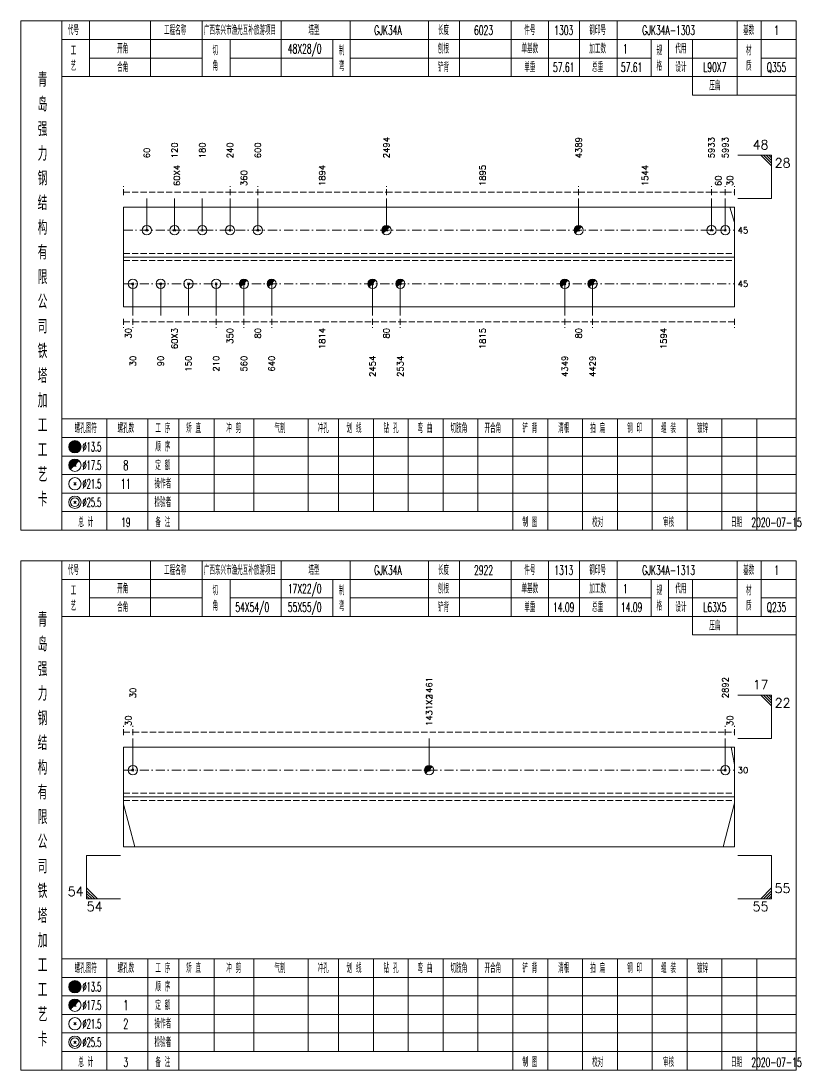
# Model space of a CAD drawing. Extents: x 0 to 2606, y -377 to 6479.
# Drawn here: x 1568.4 to 1821.3, y 700 to 1040 of the extents above; entities that cross this region are included whole.
import ezdxf
from ezdxf.enums import TextEntityAlignment as Align

# ---------------------------------------------------------------- set-up
doc = ezdxf.new("R2010")
doc.units = 0
doc.header["$MEASUREMENT"] = 0
doc.linetypes.add('一点画线', pattern=[5.2, 3, -1, 0.2, -1])
doc.linetypes.add('虚线', pattern=[2.75, 2, -0.75])
doc.layers.get('0').update_dxf_attribs({"linetype": 'CONTINUOUS', "lineweight": 25})
doc.layers.add('1', color=7, linetype='CONTINUOUS', lineweight=25)
doc.layers.add('4', color=7, linetype='CONTINUOUS', lineweight=25)
doc.styles.get("Standard").update_dxf_attribs({"font": 'simplex.shx', "width": 0.7, "height": 3, "bigfont": 'gbhzfs.shx'})

msp = doc.modelspace()

# ---------------------------------------------------------------- linework, layer by layer
at = {"color": 7, "linetype": 'Continuous', "lineweight": 13}
for p, q in [((1811.8, 996.5), (1800.8, 996.5)), ((1808.3, 996.5), (1811.8, 993)), ((1809.17, 996.5), (1811.8, 993.88)), ((1810.05, 996.5), (1811.8, 994.75)), ((1810.92, 996.5), (1811.8, 995.62)), ((1811.8, 982.5), (1811.8, 996.5)), ((1609.2, 972.17), (1609.2, 982.5)), ((1618.2, 972.17), (1618.2, 982.5)), ((1627.2, 972.17), (1627.2, 982.5)), ((1636.2, 972.17), (1636.2, 982.5)), ((1645.2, 972.17), (1645.2, 982.5)), ((1686.91, 972.17), (1686.91, 982.5)), ((1749.24, 972.17), (1749.24, 982.5)), ((1792.3, 972.17), (1792.3, 982.5)), ((1796.8, 972.17), (1796.8, 982.5)), ((1799.8, 974.64), (1798.22, 979.67)), ((1811.8, 982.5), (1800.8, 982.5)), ((1608.9, 971.87), (1609.5, 972.47)), ((1609.5, 971.87), (1608.9, 972.47)), ((1617.9, 971.87), (1618.5, 972.47)), ((1618.5, 971.87), (1617.9, 972.47)), ((1626.9, 971.87), (1627.5, 972.47)), ((1627.5, 971.87), (1626.9, 972.47)), ((1635.9, 971.87), (1636.5, 972.47)), ((1636.5, 971.87), (1635.9, 972.47)), ((1644.9, 971.87), (1645.5, 972.47)), ((1645.5, 971.87), (1644.9, 972.47)), ((1792, 971.87), (1792.6, 972.47)), ((1792.6, 971.87), (1792, 972.47)), ((1796.5, 971.87), (1797.1, 972.47)), ((1797.1, 971.87), (1796.5, 972.47)), ((1604.7, 954.83), (1604.7, 944.5)), ((1613.7, 954.83), (1613.7, 944.5)), ((1622.7, 954.83), (1622.7, 944.5)), ((1631.7, 954.83), (1631.7, 944.5)), ((1640.7, 954.83), (1640.7, 944.5)), ((1649.7, 954.83), (1649.7, 944.5)), ((1682.41, 954.83), (1682.41, 944.5)), ((1691.41, 954.83), (1691.41, 944.5)), ((1744.74, 954.83), (1744.74, 944.5)), ((1753.74, 954.83), (1753.74, 944.5)), ((1811.8, 821.5), (1800.8, 821.5)), ((1808.3, 821.5), (1811.8, 818)), ((1809.17, 821.5), (1811.8, 818.88)), ((1810.05, 821.5), (1811.8, 819.75)), ((1810.92, 821.5), (1811.8, 820.62)), ((1811.8, 807.5), (1811.8, 821.5)), ((1604.7, 797.19), (1604.7, 807.5)), ((1700.75, 797.19), (1700.75, 807.5)), ((1796.8, 797.19), (1796.8, 807.5)), ((1811.8, 807.5), (1800.8, 807.5)), ((1799.8, 799.04), (1798.65, 804.69)), ((1604.4, 796.89), (1605, 797.49)), ((1605, 796.89), (1604.4, 797.49)), ((1796.5, 796.89), (1797.1, 797.49)), ((1797.1, 796.89), (1796.5, 797.49)), ((1601.7, 786.19), (1605.36, 772.31)), ((1799.8, 786.44), (1796.07, 772.31)), ((1589.7, 769.5), (1600.7, 769.5)), ((1589.7, 769.5), (1589.7, 755.5)), ((1811.8, 769.5), (1800.8, 769.5)), ((1811.8, 769.5), (1811.8, 755.5)), ((1593.2, 755.5), (1589.7, 759)), ((1808.3, 755.5), (1811.8, 759)), ((1592.33, 755.5), (1589.7, 758.12)), ((1591.45, 755.5), (1589.7, 757.25)), ((1590.58, 755.5), (1589.7, 756.38)), ((1589.7, 755.5), (1600.7, 755.5)), ((1811.8, 755.5), (1800.8, 755.5)), ((1809.17, 755.5), (1811.8, 758.12)), ((1810.05, 755.5), (1811.8, 757.25)), ((1810.92, 755.5), (1811.8, 756.38))]:
    msp.add_line(p, q, dxfattribs=at)
at = {"color": 8, "linetype": '虚线', "lineweight": 9}
for p, q in [((1601.7, 983.5), (1601.7, 986.5)), ((1636.2, 983.5), (1636.2, 986.5)), ((1636.2, 983.5), (1636.2, 986.5)), ((1645.2, 983.5), (1645.2, 986.5)), ((1645.2, 983.5), (1645.2, 986.5)), ((1686.91, 983.5), (1686.91, 986.5)), ((1686.91, 983.5), (1686.91, 986.5)), ((1749.24, 983.5), (1749.24, 986.5)), ((1749.24, 983.5), (1749.24, 986.5)), ((1792.3, 983.5), (1792.3, 986.5)), ((1792.3, 983.5), (1792.3, 986.5)), ((1796.8, 983.5), (1796.8, 986.5)), ((1796.8, 983.5), (1796.8, 986.5)), ((1799.8, 983.5), (1799.8, 986.5)), ((1601.7, 984.5), (1636.2, 984.5)), ((1636.2, 984.5), (1645.2, 984.5)), ((1645.2, 984.5), (1686.91, 984.5)), ((1686.91, 984.5), (1749.24, 984.5)), ((1749.24, 984.5), (1792.3, 984.5)), ((1792.3, 984.5), (1796.8, 984.5)), ((1796.8, 984.5), (1799.8, 984.5)), ((1601.7, 943.5), (1601.7, 940.5)), ((1601.7, 942.5), (1604.7, 942.5)), ((1604.7, 943.5), (1604.7, 940.5)), ((1604.7, 943.5), (1604.7, 940.5)), ((1604.7, 942.5), (1631.7, 942.5)), ((1631.7, 943.5), (1631.7, 940.5)), ((1631.7, 943.5), (1631.7, 940.5)), ((1631.7, 942.5), (1640.7, 942.5)), ((1640.7, 943.5), (1640.7, 940.5)), ((1640.7, 943.5), (1640.7, 940.5)), ((1640.7, 942.5), (1649.7, 942.5)), ((1649.7, 943.5), (1649.7, 940.5)), ((1649.7, 943.5), (1649.7, 940.5)), ((1649.7, 942.5), (1682.41, 942.5)), ((1682.41, 943.5), (1682.41, 940.5)), ((1682.41, 943.5), (1682.41, 940.5)), ((1682.41, 942.5), (1691.41, 942.5)), ((1691.41, 943.5), (1691.41, 940.5)), ((1691.41, 943.5), (1691.41, 940.5)), ((1691.41, 942.5), (1744.74, 942.5)), ((1744.74, 943.5), (1744.74, 940.5)), ((1744.74, 943.5), (1744.74, 940.5)), ((1744.74, 942.5), (1753.74, 942.5)), ((1753.74, 943.5), (1753.74, 940.5)), ((1753.74, 943.5), (1753.74, 940.5)), ((1753.74, 942.5), (1799.8, 942.5)), ((1799.8, 943.5), (1799.8, 940.5)), ((1601.7, 808.5), (1601.7, 811.5)), ((1601.7, 809.5), (1604.7, 809.5)), ((1604.7, 808.5), (1604.7, 811.5)), ((1604.7, 808.5), (1604.7, 811.5)), ((1604.7, 809.5), (1796.8, 809.5)), ((1796.8, 808.5), (1796.8, 811.5)), ((1796.8, 808.5), (1796.8, 811.5)), ((1796.8, 809.5), (1799.8, 809.5)), ((1799.8, 808.5), (1799.8, 811.5))]:
    msp.add_line(p, q, dxfattribs=at)
at = {"color": 7, "linetype": 'Continuous', "lineweight": 18}
for p, q in [((1601.7, 979.67), (1601.7, 947.33)), ((1601.7, 979.67), (1799.8, 979.67)), ((1799.8, 979.67), (1799.8, 947.33)), ((1601.7, 963.5), (1799.8, 963.5)), ((1601.7, 804.69), (1601.7, 772.31)), ((1601.7, 804.69), (1799.8, 804.69)), ((1799.8, 804.69), (1799.8, 772.31)), ((1601.7, 788.5), (1799.8, 788.5))]:
    msp.add_line(p, q, dxfattribs=at)
at = {"color": 7, "linetype": 'Continuous', "lineweight": 0}
for p, q in [((1686.61, 971.87), (1687.21, 972.47)), ((1686.61, 972.47), (1687.21, 971.87)), ((1748.94, 971.87), (1749.54, 972.47)), ((1748.94, 972.47), (1749.54, 971.87)), ((1700.45, 796.89), (1701.05, 797.49)), ((1700.45, 797.49), (1701.05, 796.89))]:
    msp.add_line(p, q, dxfattribs=at)
at = {"color": 3, "linetype": '一点画线', "lineweight": 13}
for p, q in [((1601.7, 972.17), (1799.8, 972.17)), ((1601.7, 954.83), (1799.8, 954.83)), ((1601.7, 797.19), (1799.8, 797.19))]:
    msp.add_line(p, q, dxfattribs=at)
at = {"color": 1, "linetype": '虚线', "lineweight": 18}
for p, q in [((1601.7, 964.67), (1799.8, 964.67)), ((1601.7, 962.33), (1799.8, 962.33)), ((1601.7, 789.69), (1799.8, 789.69)), ((1601.7, 787.31), (1799.8, 787.31))]:
    msp.add_line(p, q, dxfattribs=at)
at = {"color": 7, "linetype": 'Continuous', "lineweight": 13}
for centre in [(1609.2, 972.17), (1618.2, 972.17), (1627.2, 972.17), (1636.2, 972.17), (1645.2, 972.17), (1686.91, 972.17), (1749.24, 972.17), (1792.3, 972.17), (1796.8, 972.17), (1604.7, 797.19), (1700.75, 797.19), (1796.8, 797.19)]:
    msp.add_circle(centre, 1.5, dxfattribs=at)
for centre, radius in [((1686.91, 972.17), 1.35), ((1686.91, 972.17), 1.2), ((1686.91, 972.17), 1.05), ((1686.91, 972.17), 0.9), ((1686.91, 972.17), 0.75), ((1686.91, 972.17), 0.6), ((1686.91, 972.17), 0.45), ((1686.91, 972.17), 0.3), ((1749.24, 972.17), 1.35), ((1749.24, 972.17), 1.2), ((1749.24, 972.17), 1.05), ((1749.24, 972.17), 0.9), ((1749.24, 972.17), 0.75), ((1749.24, 972.17), 0.6), ((1749.24, 972.17), 0.45), ((1749.24, 972.17), 0.3), ((1686.91, 972.17), 0.15), ((1749.24, 972.17), 0.15), ((1700.75, 797.19), 1.35), ((1700.75, 797.19), 1.2), ((1700.75, 797.19), 1.05), ((1700.75, 797.19), 0.9), ((1700.75, 797.19), 0.75), ((1700.75, 797.19), 0.6), ((1700.75, 797.19), 0.45), ((1700.75, 797.19), 0.3), ((1700.75, 797.19), 0.15)]:
    msp.add_arc(centre, radius, 45, 225, dxfattribs=at)
at = {"layer": '1', "color": 7, "linetype": 'Continuous', "lineweight": 13}
for p, q in [((1604.4, 954.53), (1605, 955.13)), ((1605, 954.53), (1604.4, 955.13)), ((1613.4, 954.53), (1614, 955.13)), ((1614, 954.53), (1613.4, 955.13)), ((1622.4, 954.53), (1623, 955.13)), ((1623, 954.53), (1622.4, 955.13)), ((1631.4, 954.53), (1632, 955.13)), ((1632, 954.53), (1631.4, 955.13))]:
    msp.add_line(p, q, dxfattribs=at)
at = {"layer": '1', "color": 7, "linetype": 'Continuous', "lineweight": 0}
for p, q in [((1640.4, 954.53), (1641, 955.13)), ((1640.4, 955.13), (1641, 954.53)), ((1649.4, 954.53), (1650, 955.13)), ((1649.4, 955.13), (1650, 954.53)), ((1682.11, 954.53), (1682.71, 955.13)), ((1682.11, 955.13), (1682.71, 954.53)), ((1691.11, 954.53), (1691.71, 955.13)), ((1691.11, 955.13), (1691.71, 954.53)), ((1744.44, 954.53), (1745.04, 955.13)), ((1744.44, 955.13), (1745.04, 954.53)), ((1753.44, 954.53), (1754.04, 955.13)), ((1753.44, 955.13), (1754.04, 954.53))]:
    msp.add_line(p, q, dxfattribs=at)
at = {"layer": '1', "color": 7, "linetype": 'Continuous', "lineweight": 18}
for p, q in [((1601.7, 947.33), (1799.8, 947.33)), ((1601.7, 772.31), (1799.8, 772.31))]:
    msp.add_line(p, q, dxfattribs=at)
at = {"layer": '1', "color": 7, "linetype": 'Continuous', "lineweight": 13}
for centre in [(1604.7, 954.83), (1613.7, 954.83), (1622.7, 954.83), (1631.7, 954.83), (1640.7, 954.83), (1649.7, 954.83), (1682.41, 954.83), (1691.41, 954.83), (1744.74, 954.83), (1753.74, 954.83)]:
    msp.add_circle(centre, 1.5, dxfattribs=at)
for centre, radius in [((1640.7, 954.83), 1.35), ((1640.7, 954.83), 1.2), ((1640.7, 954.83), 1.05), ((1640.7, 954.83), 0.9), ((1640.7, 954.83), 0.75), ((1640.7, 954.83), 0.6), ((1649.7, 954.83), 1.35), ((1649.7, 954.83), 1.2), ((1649.7, 954.83), 1.05), ((1649.7, 954.83), 0.9), ((1649.7, 954.83), 0.75), ((1649.7, 954.83), 0.6), ((1682.41, 954.83), 1.35), ((1682.41, 954.83), 1.2), ((1682.41, 954.83), 1.05), ((1682.41, 954.83), 0.9), ((1682.41, 954.83), 0.75), ((1682.41, 954.83), 0.6), ((1691.41, 954.83), 1.35), ((1691.41, 954.83), 1.2), ((1691.41, 954.83), 1.05), ((1691.41, 954.83), 0.9), ((1691.41, 954.83), 0.75), ((1691.41, 954.83), 0.6), ((1744.74, 954.83), 1.35), ((1744.74, 954.83), 1.2), ((1744.74, 954.83), 1.05), ((1744.74, 954.83), 0.9), ((1744.74, 954.83), 0.75), ((1744.74, 954.83), 0.6), ((1753.74, 954.83), 1.35), ((1753.74, 954.83), 1.2), ((1753.74, 954.83), 1.05), ((1753.74, 954.83), 0.9), ((1753.74, 954.83), 0.75), ((1753.74, 954.83), 0.6), ((1640.7, 954.83), 0.45), ((1640.7, 954.83), 0.3), ((1640.7, 954.83), 0.15), ((1649.7, 954.83), 0.45), ((1649.7, 954.83), 0.3), ((1649.7, 954.83), 0.15), ((1682.41, 954.83), 0.45), ((1682.41, 954.83), 0.3), ((1682.41, 954.83), 0.15), ((1691.41, 954.83), 0.45), ((1691.41, 954.83), 0.3), ((1691.41, 954.83), 0.15), ((1744.74, 954.83), 0.45), ((1744.74, 954.83), 0.3), ((1744.74, 954.83), 0.15), ((1753.74, 954.83), 0.45), ((1753.74, 954.83), 0.3), ((1753.74, 954.83), 0.15)]:
    msp.add_arc(centre, radius, 45, 225, dxfattribs=at)
at = {"layer": '4', "color": 1, "linetype": 'Continuous', "lineweight": 18}
for p, q in [((1581.7, 875), (1581.7, 1040)), ((1590.6, 1022), (1590.6, 1040)), ((1610.4, 1022), (1610.4, 1040)), ((1627.2, 1022), (1627.2, 1040)), ((1652.8, 1022), (1652.8, 1040)), ((1675.1, 1022), (1675.1, 1040)), ((1700.6, 1022), (1700.6, 1040)), ((1710.6, 1022), (1710.6, 1040)), ((1727.3, 1022), (1727.3, 1040)), ((1739.5, 1022), (1739.5, 1040)), ((1749.5, 1022), (1749.5, 1040)), ((1761.7, 1022), (1761.7, 1040)), ((1800.6, 1016), (1800.6, 1040)), ((1808.4, 1022), (1808.4, 1040)), ((1581.7, 1034), (1819.8, 1034)), ((1636.2, 1022), (1636.2, 1034)), ((1669.5, 1022), (1669.5, 1034)), ((1772.8, 1022), (1772.8, 1034)), ((1778.4, 1022), (1778.4, 1034)), ((1786.2, 1016), (1786.2, 1034)), ((1590.6, 1028), (1627.2, 1028)), ((1636.2, 1028), (1669.5, 1028)), ((1675.1, 1028), (1772.8, 1028)), ((1778.4, 1028), (1800.6, 1028)), ((1808.4, 1028), (1819.8, 1028)), ((1581.7, 1022), (1819.8, 1022)), ((1786.2, 1016), (1819.8, 1016)), ((1581.7, 911), (1819.8, 911)), ((1596.2, 875), (1596.2, 911)), ((1609.5, 875), (1609.5, 911)), ((1619.6, 875), (1619.6, 911)), ((1631, 881), (1631, 911)), ((1643.9, 881), (1643.9, 911)), ((1661.5, 881), (1661.5, 911)), ((1671.4, 881), (1671.4, 911)), ((1682.7, 881), (1682.7, 911)), ((1694, 881), (1694, 911)), ((1705.3, 881), (1705.3, 911)), ((1716.5, 881), (1716.5, 911)), ((1727.9, 881), (1727.9, 911)), ((1739.2, 881), (1739.2, 911)), ((1750.5, 881), (1750.5, 911)), ((1761.8, 881), (1761.8, 911)), ((1773.1, 881), (1773.1, 911)), ((1784.4, 881), (1784.4, 911)), ((1795.7, 881), (1795.7, 911)), ((1807, 881), (1807, 911)), ((1581.7, 905), (1819.8, 905)), ((1581.7, 899), (1819.8, 899)), ((1581.7, 893), (1819.8, 893)), ((1581.7, 887), (1819.8, 887)), ((1581.7, 881), (1819.8, 881)), ((1727.9, 875), (1727.9, 881)), ((1739.2, 875), (1739.2, 881)), ((1750.5, 875), (1750.5, 881)), ((1761.8, 875), (1761.8, 881)), ((1773.1, 875), (1773.1, 881)), ((1784.4, 875), (1784.4, 881)), ((1795.7, 875), (1795.7, 881)), ((1807, 875), (1807, 881)), ((1581.7, 700), (1581.7, 865)), ((1590.6, 847), (1590.6, 865)), ((1610.4, 847), (1610.4, 865)), ((1627.2, 847), (1627.2, 865)), ((1652.8, 847), (1652.8, 865)), ((1675.1, 847), (1675.1, 865)), ((1700.6, 847), (1700.6, 865)), ((1710.6, 847), (1710.6, 865)), ((1727.3, 847), (1727.3, 865)), ((1739.5, 847), (1739.5, 865)), ((1749.5, 847), (1749.5, 865)), ((1761.7, 847), (1761.7, 865)), ((1800.6, 841), (1800.6, 865)), ((1808.4, 847), (1808.4, 865)), ((1581.7, 859), (1819.8, 859)), ((1636.2, 847), (1636.2, 859)), ((1669.5, 847), (1669.5, 859)), ((1772.8, 847), (1772.8, 859)), ((1778.4, 847), (1778.4, 859)), ((1786.2, 841), (1786.2, 859)), ((1590.6, 853), (1627.2, 853)), ((1636.2, 853), (1669.5, 853)), ((1675.1, 853), (1772.8, 853)), ((1778.4, 853), (1800.6, 853)), ((1808.4, 853), (1819.8, 853)), ((1581.7, 847), (1819.8, 847)), ((1786.2, 841), (1819.8, 841)), ((1581.7, 736), (1819.8, 736)), ((1596.2, 700), (1596.2, 736)), ((1609.5, 700), (1609.5, 736)), ((1619.6, 700), (1619.6, 736)), ((1631, 706), (1631, 736)), ((1643.9, 706), (1643.9, 736)), ((1661.5, 706), (1661.5, 736)), ((1671.4, 706), (1671.4, 736)), ((1682.7, 706), (1682.7, 736)), ((1694, 706), (1694, 736)), ((1705.3, 706), (1705.3, 736)), ((1716.5, 706), (1716.5, 736)), ((1727.9, 706), (1727.9, 736)), ((1739.2, 706), (1739.2, 736)), ((1750.5, 706), (1750.5, 736)), ((1761.8, 706), (1761.8, 736)), ((1773.1, 706), (1773.1, 736)), ((1784.4, 706), (1784.4, 736)), ((1795.7, 706), (1795.7, 736)), ((1807, 706), (1807, 736)), ((1581.7, 730), (1819.8, 730)), ((1581.7, 724), (1819.8, 724)), ((1581.7, 718), (1819.8, 718)), ((1581.7, 712), (1819.8, 712)), ((1581.7, 706), (1819.8, 706)), ((1727.9, 700), (1727.9, 706)), ((1739.2, 700), (1739.2, 706)), ((1750.5, 700), (1750.5, 706)), ((1761.8, 700), (1761.8, 706)), ((1773.1, 700), (1773.1, 706)), ((1784.4, 700), (1784.4, 706)), ((1795.7, 700), (1795.7, 706)), ((1807, 700), (1807, 706))]:
    msp.add_line(p, q, dxfattribs=at)
at = {"layer": '4', "color": 7, "linetype": 'Continuous', "lineweight": 13}
for p, q in [((1585.7, 901.8), (1586.1, 902.2)), ((1586.1, 901.8), (1585.7, 902.2)), ((1585.5, 889.6), (1586.3, 890.4)), ((1586.3, 889.6), (1585.5, 890.4)), ((1585.5, 883.6), (1586.3, 884.4)), ((1586.3, 883.6), (1585.5, 884.4)), ((1585.7, 726.8), (1586.1, 727.2)), ((1586.1, 726.8), (1585.7, 727.2)), ((1585.5, 714.6), (1586.3, 715.4)), ((1586.3, 714.6), (1585.5, 715.4)), ((1585.5, 708.6), (1586.3, 709.4)), ((1586.3, 708.6), (1585.5, 709.4))]:
    msp.add_line(p, q, dxfattribs=at)
at = {"layer": '4', "color": 7, "linetype": 'Continuous', "lineweight": 0}
for p, q in [((1585.5, 895.6), (1586.3, 896.4)), ((1585.5, 896.4), (1586.3, 895.6)), ((1585.5, 720.6), (1586.3, 721.4)), ((1585.5, 721.4), (1586.3, 720.6))]:
    msp.add_line(p, q, dxfattribs=at)
at = {"layer": '4', "color": 1, "linetype": 'Continuous', "lineweight": 18}
for points in [[(1568.4, 1040), (1568.4, 875), (1819.8, 875), (1819.8, 1040)], [(1568.4, 865), (1568.4, 700), (1819.8, 700), (1819.8, 865)]]:
    msp.add_lwpolyline(points, close=True, dxfattribs=at)
at = {"layer": '4', "color": 7, "linetype": 'Continuous', "lineweight": 13}
for centre, radius in [((1585.9, 902), 2), ((1585.9, 902), 1.8), ((1585.9, 902), 1.6), ((1585.9, 902), 1.4), ((1585.9, 902), 1.2), ((1585.9, 902), 1), ((1585.9, 902), 0.8), ((1585.9, 902), 0.6), ((1585.9, 902), 0.4), ((1585.9, 902), 0.2), ((1585.9, 896), 2), ((1585.9, 890), 2), ((1585.9, 884), 2), ((1585.9, 884), 1.4), ((1585.9, 727), 2), ((1585.9, 727), 1.8), ((1585.9, 727), 1.6), ((1585.9, 727), 1.4), ((1585.9, 727), 1.2), ((1585.9, 727), 1), ((1585.9, 727), 0.8), ((1585.9, 727), 0.6), ((1585.9, 727), 0.4), ((1585.9, 727), 0.2), ((1585.9, 721), 2), ((1585.9, 715), 2), ((1585.9, 709), 2), ((1585.9, 709), 1.4)]:
    msp.add_circle(centre, radius, dxfattribs=at)
for centre, radius in [((1585.9, 896), 1.8), ((1585.9, 896), 1.6), ((1585.9, 896), 1.4), ((1585.9, 896), 1.2), ((1585.9, 896), 1), ((1585.9, 896), 0.8), ((1585.9, 896), 0.6), ((1585.9, 896), 0.4), ((1585.9, 896), 0.2), ((1585.9, 721), 1.8), ((1585.9, 721), 1.6), ((1585.9, 721), 1.4), ((1585.9, 721), 1.2), ((1585.9, 721), 1), ((1585.9, 721), 0.8), ((1585.9, 721), 0.6), ((1585.9, 721), 0.4), ((1585.9, 721), 0.2)]:
    msp.add_arc(centre, radius, 45, 225, dxfattribs=at)

# ---------------------------------------------------------------- texts
at = {"color": 7, "linetype": 'Continuous', "lineweight": 13}
for s, p in [('120', (1618.2, 995.5)), ('180', (1627.2, 995.5)), ('240', (1636.2, 995.5)), ('600', (1645.2, 995.5)), ('2494', (1686.91, 995.5)), ('4389', (1749.24, 995.5)), ('5933', (1792.3, 995.5)), ('5993', (1796.8, 995.5)), ('60', (1609.2, 995.5)), ('1461', (1700.75, 820.5)), ('2892', (1796.8, 820.5)), ('30', (1604.7, 820.5))]:
    msp.add_text(s, height=2, rotation=90, dxfattribs=at).set_placement(p, align=Align.MIDDLE_LEFT)
for s, p in [('48', (1810.8, 997.5)), ('17', (1810.8, 822.5)), ('54', (1588.7, 755.5))]:
    msp.add_text(s, height=3, dxfattribs=at).set_placement(p, align=Align.BOTTOM_RIGHT)
at = {"color": 8, "linetype": 'Continuous', "lineweight": 9}
for s, p in [('60X4', (1618.95, 986.5)), ('1894', (1666.06, 986.5)), ('1895', (1718.08, 986.5)), ('1544', (1770.77, 986.5)), ('360', (1640.7, 986.5)), ('60', (1794.55, 986.5)), ('30', (1798.3, 986.5)), ('1431X2', (1700.75, 811.5)), ('30', (1603.2, 811.5)), ('30', (1798.3, 811.5))]:
    msp.add_text(s, height=2, rotation=90, dxfattribs=at).set_placement(p, align=Align.MIDDLE_LEFT)
at = {"color": 7, "linetype": 'Continuous', "lineweight": 13}
for s, p in [('28', (1812.8, 995.5)), ('22', (1812.8, 820.5)), ('54', (1589.7, 754.5))]:
    msp.add_text(s, height=3, dxfattribs=at).set_placement(p, align=Align.TOP_LEFT)
for s, p in [('45', (1800.8, 972.17)), ('45', (1800.8, 954.83)), ('30', (1800.8, 797.19))]:
    msp.add_text(s, height=2, dxfattribs=at).set_placement(p, align=Align.MIDDLE_LEFT)
at = {"color": 8, "linetype": 'Continuous', "lineweight": 9}
for s, p in [('30', (1603.2, 940.5)), ('60X3', (1618.2, 940.5)), ('350', (1636.2, 940.5)), ('80', (1645.2, 940.5)), ('1814', (1666.06, 940.5)), ('80', (1686.91, 940.5)), ('1815', (1718.08, 940.5)), ('80', (1749.24, 940.5)), ('1594', (1776.77, 940.5))]:
    msp.add_text(s, height=2, rotation=90, dxfattribs=at).set_placement(p, align=Align.MIDDLE_RIGHT)
at = {"color": 7, "linetype": 'Continuous', "lineweight": 13}
msp.add_text('55', height=3, dxfattribs=at).set_placement((1812.8, 756.5), align=Align.BOTTOM_LEFT)
msp.add_text('55', height=3, dxfattribs=at).set_placement((1810.8, 754.5), align=Align.TOP_RIGHT)
at = {"layer": '1', "color": 7, "linetype": 'Continuous', "lineweight": 13}
for s, p in [('30', (1604.7, 931.5)), ('90', (1613.7, 931.5)), ('150', (1622.7, 931.5)), ('210', (1631.7, 931.5)), ('560', (1640.7, 931.5)), ('640', (1649.7, 931.5)), ('2454', (1682.41, 931.5)), ('2534', (1691.41, 931.5)), ('4349', (1744.74, 931.5)), ('4429', (1753.74, 931.5))]:
    msp.add_text(s, height=2, rotation=90, dxfattribs=at).set_placement(p, align=Align.MIDDLE_RIGHT)
at = {"layer": '4', "color": 1, "linetype": 'Continuous', "lineweight": 13}
for s, height, width, p in [('代号', 3, 0.6, (1585.4, 1037)), ('工程名称', 3, 0.6, (1618.4, 1037)), ('广西东兴市渔光互补旅游项目', 3, 0.6, (1639.4, 1037)), ('塔型', 3, 0.6, (1663.4, 1037)), ('GJK34A', 3, 0.6, (1687.4, 1037)), ('长度', 3, 0.6, (1705.4, 1037)), ('6023', 3, 0.6, (1718.4, 1037)), ('件号', 3, 0.6, (1733.4, 1037)), ('1303', 3, 0.6, (1744.4, 1037)), ('钢印号', 3, 0.6, (1755.4, 1037)), ('GJK34A-1303', 3, 0.6, (1778.4, 1037)), ('基数', 3, 0.6, (1804.4, 1037)), ('1', 3, 0.6, (1813.4, 1037)), ('工', 3, 0.6, (1585.4, 1030.4)), ('开角', 3, 0.6, (1601.4, 1031)), ('切', 3, 0.6, (1631.4, 1030.4)), ('48X28/0', 3, 0.6, (1660.4, 1031)), ('制', 3, 0.6, (1672.4, 1030.4)), ('刨根', 3, 0.6, (1705.4, 1031)), ('单基数', 3, 0.6, (1733.4, 1031)), ('加工数', 3, 0.6, (1755.4, 1031)), ('1', 3, 0.6, (1764.4, 1031)), ('规', 3, 0.6, (1775.4, 1030.4)), ('代用', 3, 0.6, (1782.4, 1031)), ('材', 3, 0.6, (1804.4, 1030.4)), ('艺', 3, 0.6, (1585.4, 1025.4)), ('合角', 3, 0.6, (1601.4, 1025)), ('角', 3, 0.6, (1631.4, 1025.4)), ('弯', 3, 0.6, (1672.4, 1025.4)), ('铲背', 3, 0.6, (1705.4, 1025)), ('总重', 3, 0.6, (1755.4, 1025)), ('格', 3, 0.6, (1775.4, 1025.4)), ('设计', 3, 0.6, (1782.4, 1025)), ('质', 3, 0.6, (1804.4, 1025.4)), ('青', 4.6, 0.8, (1575.4, 1021)), ('单重', 3, 0.6, (1733.4, 1025)), ('57.61', 3, 0.6, (1744.4, 1025)), ('57.61', 3, 0.6, (1766.4, 1025)), ('L90X7', 3, 0.6, (1793.4, 1025)), ('Q355', 3, 0.6, (1813.4, 1025)), ('压扁', 3, 0.6, (1793.4, 1019)), ('岛', 4.6, 0.8, (1575.4, 1013)), ('强', 4.6, 0.8, (1575.4, 1005)), ('力', 4.6, 0.8, (1575.4, 997)), ('钢', 4.6, 0.8, (1575.4, 989)), ('结', 4.6, 0.8, (1575.4, 981)), ('构', 4.6, 0.8, (1575.4, 973)), ('有', 4.6, 0.8, (1575.4, 965)), ('限', 4.6, 0.8, (1575.4, 957)), ('公', 4.6, 0.8, (1575.4, 949)), ('司', 4.6, 0.8, (1575.4, 941)), ('铁', 4.6, 0.8, (1575.4, 933)), ('塔', 4.6, 0.8, (1575.4, 925)), ('加', 4.6, 0.8, (1575.4, 917)), ('工', 4.6, 0.8, (1575.4, 909)), ('螺孔图符', 3, 0.6, (1589.4, 908)), ('螺孔数', 3, 0.6, (1602.4, 908)), ('工 序', 3, 0.6, (1614.4, 908)), ('矫 直', 3, 0.6, (1624.4, 908)), ('冲 剪', 3, 0.6, (1637.4, 908)), ('气割', 3, 0.6, (1652.4, 908)), ('冲孔', 3, 0.6, (1666.4, 908)), ('划 线', 3, 0.6, (1676.4, 908)), ('钻 孔', 3, 0.6, (1688.4, 908)), ('弯 曲', 3, 0.6, (1699.4, 908)), ('切肢角', 3, 0.6, (1710.4, 908)), ('开合角', 3, 0.6, (1721.4, 908)), ('铲 背', 3, 0.6, (1733.4, 908)), ('清根', 3, 0.6, (1744.4, 908)), ('拍 扁', 3, 0.6, (1755.4, 908)), ('钢 印', 3, 0.6, (1767.4, 908)), ('组 装', 3, 0.6, (1778.4, 908)), ('镀锌', 3, 0.6, (1789.4, 908)), ('工', 4.6, 0.8, (1575.4, 901)), ('%%C13.5', 3, 0.5, (1591.4, 902)), ('顺 序', 3, 0.6, (1614.4, 902)), ('8', 3.2, 0.6, (1602.4, 896)), ('定 额', 3, 0.6, (1614.4, 896)), ('艺', 4.6, 0.8, (1575.4, 893)), ('%%C17.5', 3, 0.5, (1591.4, 896)), ('%%C21.5', 3, 0.5, (1591.4, 890)), ('11', 3.2, 0.6, (1602.4, 890)), ('操作者', 3, 0.6, (1614.4, 890)), ('卡', 4.6, 0.8, (1575.4, 885)), ('%%C25.5', 3, 0.5, (1591.4, 884)), ('检验者', 3, 0.6, (1614.4, 884)), ('总 计', 3, 0.6, (1589.4, 877.5)), ('19', 3, 0.6, (1602.4, 877.5)), ('备 注', 3, 0.6, (1614.4, 877.5)), ('制 图', 3, 0.6, (1733.4, 877.5)), ('校对', 3, 0.6, (1755.4, 877.5)), ('审核', 3, 0.6, (1778.4, 877.5)), ('日期', 3, 0.6, (1800.4, 877.5)), ('2020-07-15', 3, 0.6, (1813.4, 877.5)), ('代号', 3, 0.6, (1585.4, 862)), ('工程名称', 3, 0.6, (1618.4, 862)), ('广西东兴市渔光互补旅游项目', 3, 0.6, (1639.4, 862)), ('塔型', 3, 0.6, (1663.4, 862)), ('长度', 3, 0.6, (1705.4, 862)), ('件号', 3, 0.6, (1733.4, 862)), ('钢印号', 3, 0.6, (1755.4, 862)), ('基数', 3, 0.6, (1804.4, 862)), ('GJK34A', 3, 0.6, (1687.4, 862)), ('2922', 3, 0.6, (1718.4, 862)), ('1313', 3, 0.6, (1744.4, 862)), ('GJK34A-1313', 3, 0.6, (1778.4, 862)), ('1', 3, 0.6, (1813.4, 862)), ('工', 3, 0.6, (1585.4, 855.4)), ('开角', 3, 0.6, (1601.4, 856)), ('切', 3, 0.6, (1631.4, 855.4)), ('17X22/0', 3, 0.6, (1660.4, 856)), ('制', 3, 0.6, (1672.4, 855.4)), ('刨根', 3, 0.6, (1705.4, 856)), ('单基数', 3, 0.6, (1733.4, 856)), ('加工数', 3, 0.6, (1755.4, 856)), ('1', 3, 0.6, (1764.4, 856)), ('规', 3, 0.6, (1775.4, 855.4)), ('代用', 3, 0.6, (1782.4, 856)), ('材', 3, 0.6, (1804.4, 855.4)), ('艺', 3, 0.6, (1585.4, 850.4)), ('合角', 3, 0.6, (1601.4, 850)), ('角', 3, 0.6, (1631.4, 850.4)), ('54X54/0', 3, 0.6, (1643.4, 850)), ('55X55/0', 3, 0.6, (1660.4, 850)), ('弯', 3, 0.6, (1672.4, 850.4)), ('铲背', 3, 0.6, (1705.4, 850)), ('单重', 3, 0.6, (1733.4, 850)), ('14.09', 3, 0.6, (1744.4, 850)), ('总重', 3, 0.6, (1755.4, 850)), ('14.09', 3, 0.6, (1766.4, 850)), ('格', 3, 0.6, (1775.4, 850.4)), ('设计', 3, 0.6, (1782.4, 850)), ('L63X5', 3, 0.6, (1793.4, 850)), ('质', 3, 0.6, (1804.4, 850.4)), ('Q235', 3, 0.6, (1813.4, 850)), ('青', 4.6, 0.8, (1575.4, 846)), ('压扁', 3, 0.6, (1793.4, 844)), ('岛', 4.6, 0.8, (1575.4, 838)), ('强', 4.6, 0.8, (1575.4, 830)), ('力', 4.6, 0.8, (1575.4, 822)), ('钢', 4.6, 0.8, (1575.4, 814)), ('结', 4.6, 0.8, (1575.4, 806)), ('构', 4.6, 0.8, (1575.4, 798)), ('有', 4.6, 0.8, (1575.4, 790)), ('限', 4.6, 0.8, (1575.4, 782)), ('公', 4.6, 0.8, (1575.4, 774)), ('司', 4.6, 0.8, (1575.4, 766)), ('铁', 4.6, 0.8, (1575.4, 758)), ('塔', 4.6, 0.8, (1575.4, 750)), ('加', 4.6, 0.8, (1575.4, 742)), ('工', 4.6, 0.8, (1575.4, 734)), ('螺孔图符', 3, 0.6, (1589.4, 733)), ('螺孔数', 3, 0.6, (1602.4, 733)), ('工 序', 3, 0.6, (1614.4, 733)), ('矫 直', 3, 0.6, (1624.4, 733)), ('冲 剪', 3, 0.6, (1637.4, 733)), ('气割', 3, 0.6, (1652.4, 733)), ('冲孔', 3, 0.6, (1666.4, 733)), ('划 线', 3, 0.6, (1676.4, 733)), ('钻 孔', 3, 0.6, (1688.4, 733)), ('弯 曲', 3, 0.6, (1699.4, 733)), ('切肢角', 3, 0.6, (1710.4, 733)), ('开合角', 3, 0.6, (1721.4, 733)), ('铲 背', 3, 0.6, (1733.4, 733)), ('清根', 3, 0.6, (1744.4, 733)), ('拍 扁', 3, 0.6, (1755.4, 733)), ('钢 印', 3, 0.6, (1767.4, 733)), ('组 装', 3, 0.6, (1778.4, 733)), ('镀锌', 3, 0.6, (1789.4, 733)), ('工', 4.6, 0.8, (1575.4, 726)), ('%%C13.5', 3, 0.5, (1591.4, 727)), ('顺 序', 3, 0.6, (1614.4, 727)), ('%%C17.5', 3, 0.5, (1591.4, 721)), ('1', 3.2, 0.6, (1602.4, 721)), ('定 额', 3, 0.6, (1614.4, 721)), ('艺', 4.6, 0.8, (1575.4, 718)), ('%%C21.5', 3, 0.5, (1591.4, 715)), ('2', 3.2, 0.6, (1602.4, 715)), ('操作者', 3, 0.6, (1614.4, 715)), ('卡', 4.6, 0.8, (1575.4, 710)), ('检验者', 3, 0.6, (1614.4, 709)), ('%%C25.5', 3, 0.5, (1591.4, 709)), ('总 计', 3, 0.6, (1589.4, 702.5)), ('3', 3, 0.6, (1602.4, 702.5)), ('备 注', 3, 0.6, (1614.4, 702.5)), ('制 图', 3, 0.6, (1733.4, 702.5)), ('校对', 3, 0.6, (1755.4, 702.5)), ('审核', 3, 0.6, (1778.4, 702.5)), ('日期', 3, 0.6, (1800.4, 702.5)), ('2020-07-15', 3, 0.6, (1813.4, 702.5))]:
    msp.add_text(s, height=height, dxfattribs=dict(at, width=width)).set_placement(p, align=Align.MIDDLE_CENTER)

doc.saveas('drawing.dxf')
